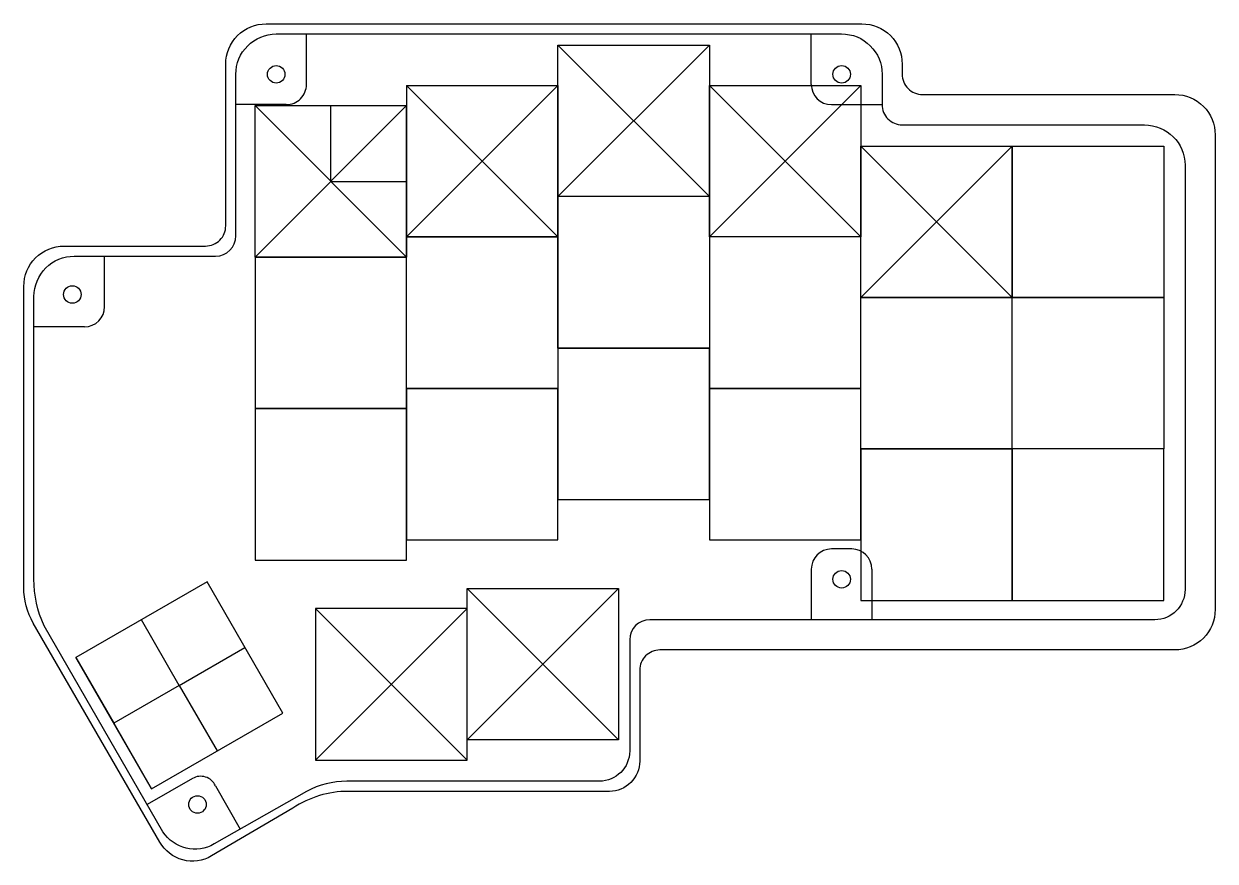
# Model space of a CAD drawing. Header units: inches. Extents: x 0.5 to 6.4, y -5 to -0.85.
import ezdxf

# ---------------------------------------------------------------- set-up
doc = ezdxf.new("R2010")
doc.units = ezdxf.units.IN
doc.layers.get('0').update_dxf_attribs({"linetype": 'CONTINUOUS'})

msp = doc.modelspace()

# ---------------------------------------------------------------- linework, layer by layer
for p, q in [((1.9, -1.15), (1.9, -0.9001)), ((4.4, -1.15), (4.4, -0.9001)), ((3.145, -0.955), (3.895, -0.955)), ((2.395, -1.155), (3.145, -1.155)), ((3.895, -1.905), (3.895, -1.155)), ((3.895, -1.155), (4.645, -1.155)), ((4.645, -1.905), (3.895, -1.155)), ((1.8, -1.25), (1.5502, -1.25)), ((1.645, -1.255), (2.395, -1.255)), ((2.02, -1.63), (2.02, -1.255)), ((4.5, -1.25), (4.7506, -1.25)), ((4.645, -2.205), (4.645, -1.455)), ((4.645, -2.205), (5.395, -1.455)), ((2.02, -1.63), (2.395, -1.63)), ((3.145, -2.455), (3.145, -1.705)), ((3.895, -1.705), (3.895, -2.455)), ((2.395, -2.655), (2.395, -1.905)), ((3.145, -1.905), (3.145, -2.655)), ((0.9, -2.25), (0.9, -2.0003)), ((1.645, -2.005), (2.395, -2.005)), ((4.645, -2.955), (4.645, -2.205)), ((5.395, -2.955), (5.395, -2.205)), ((0.8, -2.35), (0.5501, -2.35)), ((3.145, -2.455), (3.895, -2.455)), ((2.395, -2.655), (3.145, -2.655)), ((4.645, -2.955), (5.395, -2.955)), ((4.6, -3.45), (4.5, -3.45)), ((4.4, -3.55), (4.4, -3.8)), ((4.7, -3.55), (4.7, -3.8005)), ((1.4072, -3.6129), (0.7577, -3.9879)), ((1.7822, -4.2624), (1.4072, -3.6129)), ((3.445, -4.395), (2.695, -3.645)), ((2.695, -4.395), (3.445, -3.645)), ((2.695, -3.745), (1.945, -4.495)), ((1.945, -3.745), (2.695, -4.495)), ((1.27, -4.1252), (1.0825, -3.8004)), ((1.27, -4.1252), (1.5947, -3.9377)), ((1.27, -4.1252), (0.9452, -4.3127)), ((1.27, -4.1252), (1.4575, -4.4499)), ((1.1327, -4.6374), (1.7822, -4.2624)), ((1.3353, -4.5861), (1.1105, -4.7157)), ((1.4488, -4.6223), (1.5715, -4.8374))]:
    msp.add_line(p, q)
for points in [[(0.5, -3.64), (0.5, -2.15, -0.414214), (0.7, -1.95), (1.4, -1.95, 0.414214), (1.5, -1.85), (1.5, -1.05, -0.414214), (1.7, -0.85), (4.65, -0.85, -0.414214), (4.85, -1.05), (4.85, -1.1, 0.414214), (4.95, -1.2), (6.2, -1.2, -0.414214), (6.4, -1.4), (6.4, -3.75, -0.414214), (6.2, -3.95), (3.65, -3.95, 0.414214), (3.55, -4.05), (3.55, -4.5, -0.414214), (3.4, -4.65), (2.1068, -4.65, 0.148491), (1.8325, -4.7333), (1.43, -4.97, -0.419124), (1.1739, -4.9013), (0.547, -3.8168, -0.132888)], [(1.9, -4.65), (1.4432, -4.9106, -0.393469), (1.1882, -4.8506), (0.6, -3.83, -0.107283), (0.5501, -3.6), (0.5501, -2.2, -0.414479), (0.75, -2.0003), (1.45, -2.0003, 0.414049), (1.5502, -1.9), (1.5502, -1.1, -0.414333), (1.75, -0.9001), (4.55, -0.9001, -0.415247), (4.7506, -1.1), (4.7506, -1.25, 0.416453), (4.85, -1.3502), (6.05, -1.3502, -0.412825), (6.2508, -1.55), (6.2508, -3.6505, -0.414213), (6.1008, -3.8005), (3.6, -3.8005, 0.414103), (3.5004, -3.9), (3.5004, -4.4498, -0.414206), (3.3504, -4.5999), (2.1, -4.5999, 0.12344)]]:
    msp.add_lwpolyline(points, format="xyb", close=True)
for points in [[(3.145, -1.705), (3.145, -0.955), (3.895, -1.705)], [(3.895, -0.955), (3.895, -1.705), (3.145, -1.705)], [(3.145, -1.155), (3.145, -1.905), (2.395, -1.155), (2.395, -1.905), (3.145, -1.905), (2.395, -1.905)], [(4.645, -1.905), (3.895, -1.905), (4.645, -1.155), (4.645, -1.905), (3.895, -1.905), (3.895, -2.655), (3.895, -3.405), (4.645, -3.405), (4.645, -2.655), (3.895, -2.655), (4.645, -2.655)], [(1.645, -2.005), (1.645, -1.255), (2.395, -2.005), (1.645, -2.005), (1.645, -1.255), (2.395, -1.255), (1.645, -2.005), (1.645, -2.755), (2.395, -2.755), (2.395, -2.005), (2.395, -1.255), (2.395, -2.005)], [(5.395, -1.455), (5.395, -2.205), (4.645, -1.455), (5.395, -1.455), (6.145, -1.455), (6.145, -2.205), (6.145, -2.955), (5.395, -2.955), (5.395, -2.205), (6.145, -2.205), (5.395, -2.205), (4.645, -2.205), (5.395, -2.205)], [(3.895, -2.455), (3.145, -2.455), (3.145, -3.205), (3.895, -3.205)], [(3.145, -2.655), (2.395, -2.655), (2.395, -3.405), (3.145, -3.405)], [(2.395, -2.755), (1.645, -2.755), (1.645, -3.505), (2.395, -3.505)], [(5.395, -2.955), (4.645, -2.955), (4.645, -3.705), (5.395, -3.705)], [(6.145, -2.955), (5.395, -2.955), (5.395, -3.705), (6.145, -3.705)], [(2.695, -4.395), (2.695, -3.645), (3.445, -3.645), (3.445, -4.395)], [(2.695, -4.495), (2.695, -3.745), (1.945, -3.745), (1.945, -4.495)], [(0.9452, -4.3127), (1.1327, -4.6374), (0.7577, -3.9879)]]:
    msp.add_lwpolyline(points, close=True)
for centre in [(1.75, -1.1), (1.75, -1.1), (4.55, -1.1), (4.55, -1.1), (0.74, -2.19), (0.74, -2.19), (4.55, -3.6), (4.55, -3.6), (1.36, -4.715), (1.36, -4.715)]:
    msp.add_circle(centre, 0.0433)
for centre, radius, start, end in [((1.8, -1.15), 0.1, -90.02138, 0.02138), ((4.5, -1.15), 0.1, 180, 270), ((0.8, -2.25), 0.1, 270, 359.98805), ((4.5, -3.55), 0.1, 90, 180), ((4.6, -3.55), 0.1, 0, 90), ((1.3756, -4.6559), 0.0806, 24.64443, 120.03002)]:
    msp.add_arc(centre, radius, start, end)

doc.saveas('drawing.dxf')
